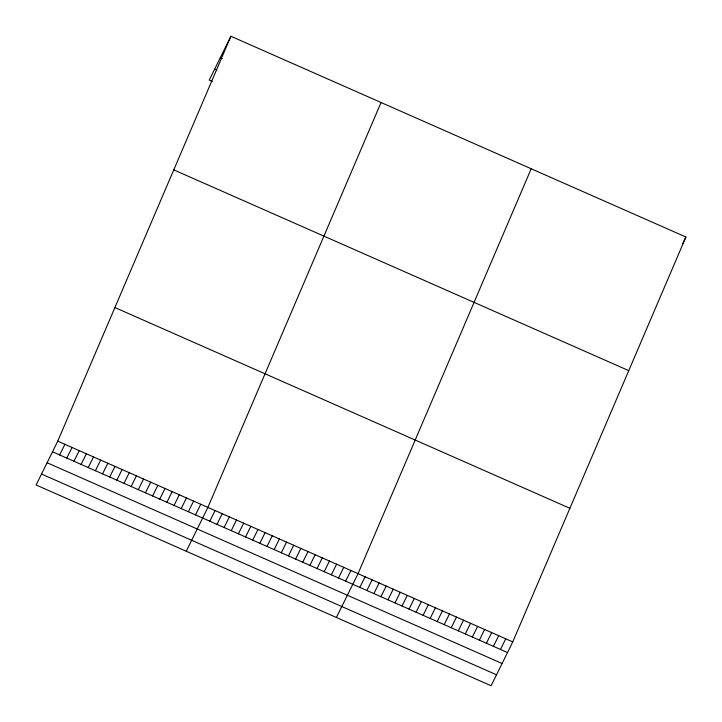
<?xml version="1.0" encoding="UTF-8"?>
<svg xmlns="http://www.w3.org/2000/svg" width="722" height="722" viewBox="0 0 722 722"><rect width="100%" height="100%" fill="white"/><g stroke="black" fill="none" stroke-linecap="round" stroke-linejoin="round"><path stroke-width="1.08" d="M57.76 441.151L230.905 36.253L685.9 237.015L512.755 641.912L491.095 685.747L36.1 484.985L57.76 441.151L512.755 641.912M381.054 102.506L207.909 507.404L186.249 551.238M531.202 168.758L358.058 573.656L336.398 617.49M230.905 36.253L209.245 80.088L212.304 81.442M59.655 454.95L64.917 444.31M66.803 458.1L72.065 447.459M73.951 461.259L79.212 450.618M81.108 464.408L86.36 453.768M88.255 467.567L93.517 456.927M95.403 470.717L100.665 460.076M102.551 473.876L107.813 463.235M109.708 477.034L114.96 466.385M116.856 480.184L122.117 469.544M124.004 483.343L129.265 472.702M131.151 486.493L136.413 475.852M138.299 489.651L143.561 479.011M145.456 492.801L150.708 482.161M152.604 495.96L157.865 485.319M159.752 499.119L165.013 488.469M166.899 502.268L172.161 491.628M174.056 505.427L179.309 494.787M181.204 508.577L186.466 497.936M188.352 511.736L193.613 501.095M195.5 514.885L200.761 504.245M209.804 521.203L215.066 510.553M216.952 524.352L222.214 513.712M224.1 527.511L229.361 516.871M231.248 530.661L236.509 520.02M238.404 533.82L243.657 523.179M245.552 536.969L250.814 526.329M252.7 540.128L257.962 529.488M259.848 543.287L265.109 532.637M267.005 546.437L272.257 535.796M274.152 549.595L279.414 538.955M281.3 552.745L286.562 542.105M288.448 555.904L293.71 545.263M295.605 559.054L300.857 548.413M302.753 562.212L308.014 551.572M309.9 565.371L315.162 554.722M317.048 568.521L322.31 557.88M324.205 571.68L329.458 561.039M331.353 574.829L336.614 564.189M338.501 577.988L343.762 567.348M345.648 581.138L350.91 570.497M359.836 587.401L365.088 576.761M366.866 590.506L372.119 579.856M373.897 593.601L379.158 582.961M380.927 596.706L386.189 586.065M387.958 599.811L393.219 589.17M394.988 602.915L400.25 592.275M402.019 606.011L407.28 595.37M409.058 609.115L414.311 598.475M416.089 612.22L421.341 601.579M423.119 615.324L428.381 604.684M430.15 618.429L435.411 607.789M437.18 621.525L442.442 610.884M444.21 624.629L449.472 613.989M451.241 627.734L456.503 617.093M458.28 630.838L463.533 620.198M465.311 633.943L470.563 623.294M472.341 637.039L477.603 626.398M479.372 640.143L484.633 629.503M682.552 243.792L685.9 237.015M486.402 643.248L491.664 632.607M493.433 646.352L498.694 635.712M500.463 649.457L505.725 638.808M220.237 57.85L222.277 58.753M214.66 69.131L216.699 70.034M173.767 169.869L628.763 370.63M114.897 307.536L569.893 508.297M52.507 451.791L507.494 652.553M47.092 462.748L502.088 663.509M41.515 474.029L496.51 674.79"/></g></svg>
